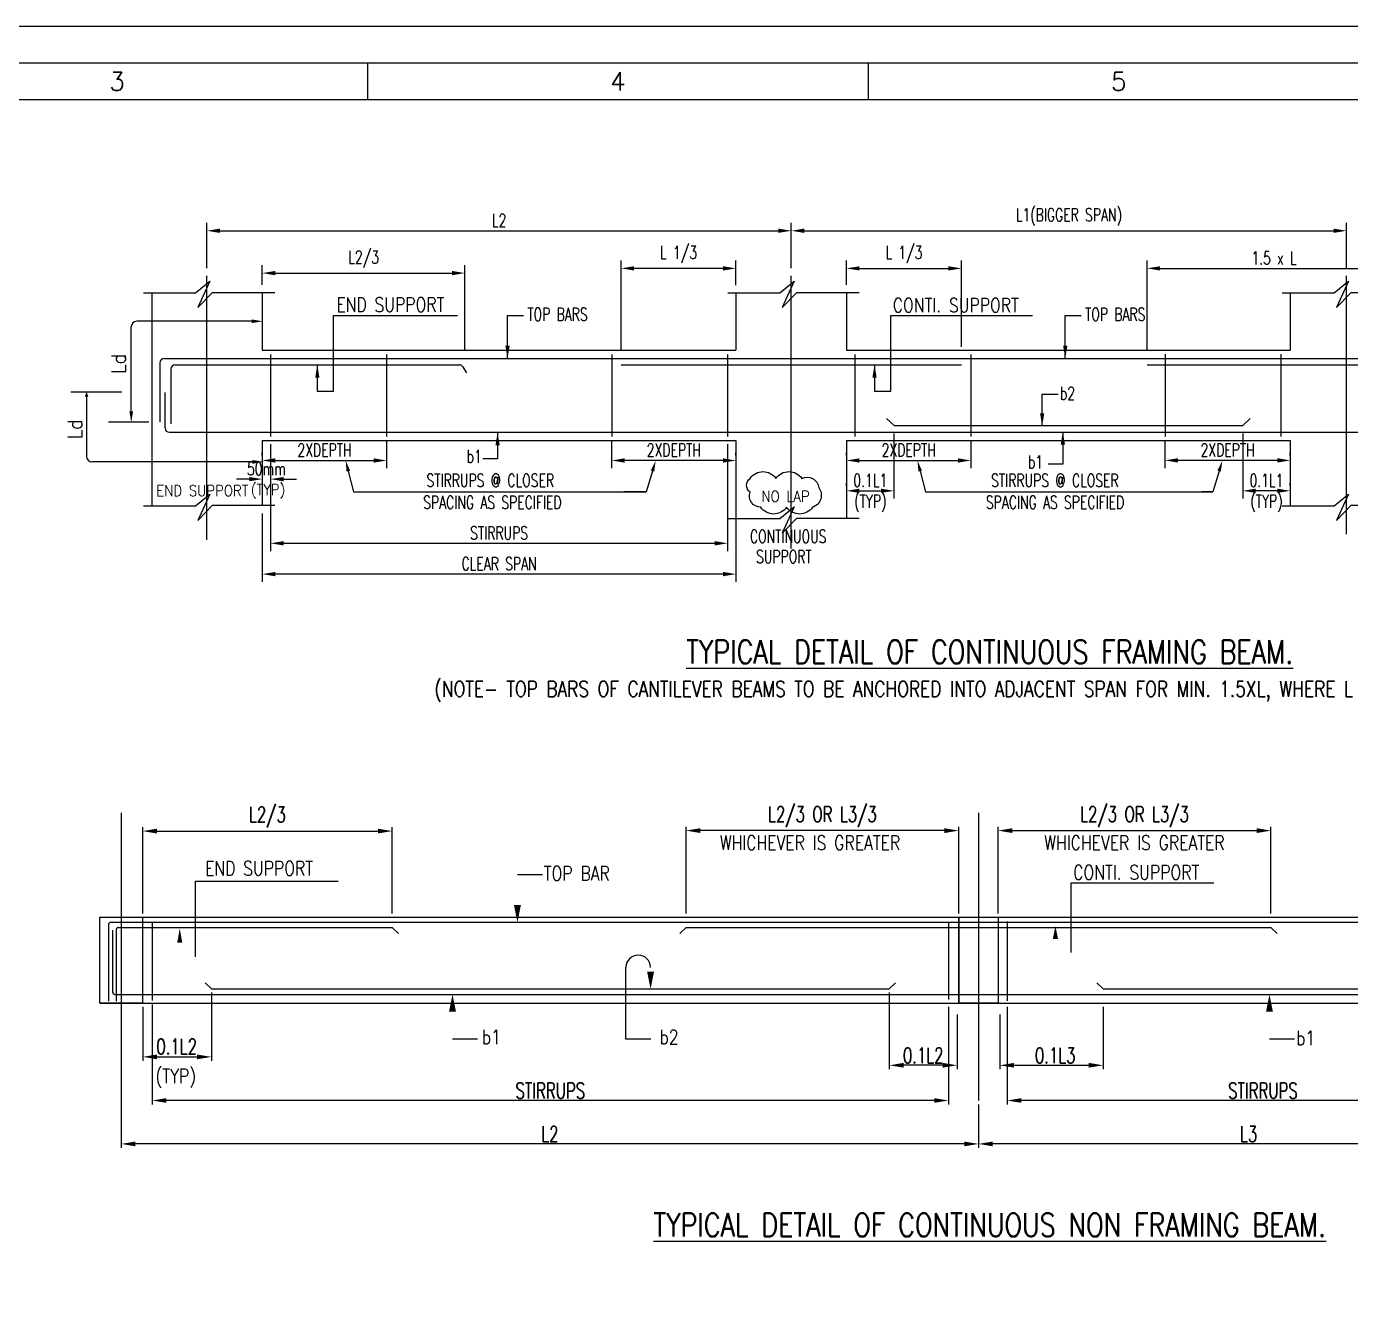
# Model space of a CAD drawing. Extents: x 489124 to 794428, y -356295 to -29813.
# Drawn here: x 535338 to 560881, y -297407 to -272741 of the extents above; entities that cross this region are included whole.
import ezdxf
from ezdxf.enums import TextEntityAlignment as Align
from ezdxf.lldxf.tags import DXFTag

# ---------------------------------------------------------------- set-up
doc = ezdxf.new("R2010")
doc.units = 0
doc.header["$LTSCALE"] = 500
doc.header["$MEASUREMENT"] = 0
doc.layers.get('DEFPOINTS').update_dxf_attribs({"color": 4})
for name, color, linetype in [('08', 4, 'Continuous'), ('CEN', 8, 'CENTER'), ('COL', 1, 'Continuous'), ('DIM', 5, 'Continuous'), ('hat', 8, 'Continuous'), ('LINK', 2, 'Continuous'), ('PNA', 10, 'Continuous'), ('REINFORCEMENT', 6, 'Continuous'), ('S-REINF', 6, 'Continuous'), ('S-SCHEDULE', 2, 'Continuous'), ('ST', 6, 'Continuous'), ('TEXT1', 2, 'Continuous'), ('TXT', 4, 'Continuous')]:
    doc.layers.add(name, color=color, linetype=linetype)
doc.layers.add('HEADING-TXT', color=1, linetype='Continuous', lineweight=25)
doc.styles.add('ROMANS', font='r.shx', dxfattribs={"width": 0.7, "bigfont": 'bigfont.shx'})
doc.styles.add('ROMENT', font='r.shx', dxfattribs={"bigfont": 'bigfont.shx'})
tags = doc.linetypes.add('CENTER', pattern=[2, 1.25, -0.25, 0.25, -0.25]).pattern_tags.tags
tags[10:11] = [DXFTag(74, 4), DXFTag(75, 0), DXFTag(340, '0'), DXFTag(46, 1.0), DXFTag(50, 0.0), DXFTag(44, 0.0), DXFTag(45, 0.0)]
tags[8:9] = [DXFTag(74, 4), DXFTag(75, 0), DXFTag(340, '0'), DXFTag(46, 1.0), DXFTag(50, 0.0), DXFTag(44, 0.0), DXFTag(45, 0.0)]
tags[6:7] = [DXFTag(74, 4), DXFTag(75, 0), DXFTag(340, '0'), DXFTag(46, 1.0), DXFTag(50, 0.0), DXFTag(44, 0.0), DXFTag(45, 0.0)]
tags[4:5] = [DXFTag(74, 4), DXFTag(75, 0), DXFTag(340, '0'), DXFTag(46, 1.0), DXFTag(50, 0.0), DXFTag(44, 0.0), DXFTag(45, 0.0)]
doc.dimstyles.new('Copy of INT2TIMES', dxfattribs={"dimtxt": 300, "dimasz": 275, "dimexe": 75, "dimexo": 75, "dimgap": 40, "dimtad": 1, "dimdec": 0, "dimlfac": 0.5, "dimrnd": 5, "dimzin": 0, "dimdsep": 46, "dimtxsty": 'ROMANS', "dimcen": -1, "dimclrd": 5, "dimclre": 5, "dimclrt": 4, "dimadec": 0, "dimazin": 0, "dimtfac": 1, "dimtdec": 0, "dimtix": 1, "dimtofl": 0, "dimtmove": 2, "dimatfit": 3, "dimfxl": 0, "dimtolj": 1, "dimtzin": 0, "dimarcsym": 0})
doc.dimstyles.new('INT1', dxfattribs={"dimtxt": 250, "dimasz": 250, "dimexe": 150, "dimexo": 60, "dimgap": 75, "dimtad": 1, "dimdec": 0, "dimzin": 0, "dimdsep": 46, "dimtxsty": 'ROMANS', "dimcen": -250, "dimclrd": 5, "dimclre": 5, "dimclrt": 4, "dimadec": 0, "dimazin": 0, "dimtfac": 1, "dimtdec": 0, "dimtix": 1, "dimtofl": 0, "dimtmove": 2, "dimatfit": 3, "dimfxl": 0, "dimtolj": 1, "dimtzin": 0, "dimarcsym": 0})

# ---------------------------------------------------------------- blocks, each defined once
blk = doc.blocks.new('A1')
at = {"flags": 128}
blk.add_lwpolyline([(0, 0), (82779, 0), (82779, 58231), (0, 58231)], close=True, dxfattribs=at)
at = {"layer": 'PNA'}
for p, q in [((21187, 57739), (21187, 57247)), ((27921, 57739), (27921, 57247))]:
    blk.add_line(p, q, dxfattribs=at)
at = {"layer": 'PNA', "color": 1}
for points in [[(984, 492), (82287, 492), (82287, 57739), (984, 57739)], [(1969, 984), (81794, 984), (81794, 57247), (1969, 57247)]]:
    blk.add_lwpolyline(points, close=True, dxfattribs=at)
at = {"layer": 'PNA', "style": 'ROMANS'}
for s, p in [('3', (17821, 57493)), ('4', (24555, 57493)), ('5', (31289, 57493))]:
    blk.add_text(s, height=246, dxfattribs=at).set_placement(p, align=Align.MIDDLE)
blk = doc.blocks.new('*D947')
at = {"layer": 'DEFPOINTS', "color": 0, "ltscale": 2}
for p in [(537166, -292942), (553704, -293454), (537166, -294291)]:
    blk.add_point(p, dxfattribs=at)
at = {"layer": 'DIM', "color": 5, "lineweight": -2, "ltscale": 2}
for p, q in [((537166, -293017), (537166, -294366)), ((553704, -293529), (553704, -294366)), ((553429, -294291), (537441, -294291))]:
    blk.add_line(p, q, dxfattribs=at)
at = {"layer": 'DIM', "color": 5, "ltscale": 2}
for points in [[(537441, -294245), (537441, -294337), (537166, -294291)], [(553429, -294245), (553429, -294337), (553704, -294291)]]:
    blk.add_solid(points, dxfattribs=at)
at = {"layer": 'DIM', "color": 4, "ltscale": 2, "insert": (545435, -294101), "char_height": 300, "attachment_point": 5, "style": 'ROMANS'}
blk.add_mtext('\\A1;L2', dxfattribs=at)
blk = doc.blocks.new('*D948')
at = {"layer": 'DEFPOINTS', "color": 0, "ltscale": 2}
for p in [(537764, -291526), (553125, -291575), (537764, -293454)]:
    blk.add_point(p, dxfattribs=at)
at = {"layer": 'DIM', "color": 5, "lineweight": -2, "ltscale": 2}
for p, q in [((537764, -291601), (537764, -293529)), ((553125, -291650), (553125, -293529)), ((552850, -293454), (538039, -293454))]:
    blk.add_line(p, q, dxfattribs=at)
at = {"layer": 'DIM', "color": 5, "ltscale": 2}
for points in [[(538039, -293408), (538039, -293499), (537764, -293454)], [(552850, -293408), (552850, -293499), (553125, -293454)]]:
    blk.add_solid(points, dxfattribs=at)
at = {"layer": 'DIM', "color": 4, "ltscale": 2, "insert": (545444, -293264), "char_height": 300, "attachment_point": 5, "style": 'ROMANS'}
blk.add_mtext('\\A1;STIRRUPS', dxfattribs=at)
blk = doc.blocks.new('*D949')
at = {"layer": 'DEFPOINTS', "color": 0, "ltscale": 2}
for p in [(556107, -291575), (554117, -291718), (556107, -292775)]:
    blk.add_point(p, dxfattribs=at)
at = {"layer": 'DIM', "color": 5, "lineweight": -2, "ltscale": 2}
for p, q in [((556107, -291650), (556107, -292850)), ((554117, -291793), (554117, -292850)), ((554392, -292775), (555832, -292775))]:
    blk.add_line(p, q, dxfattribs=at)
at = {"layer": 'DIM', "color": 5, "ltscale": 2}
for points in [[(554392, -292729), (554392, -292820), (554117, -292775)], [(555832, -292729), (555832, -292820), (556107, -292775)]]:
    blk.add_solid(points, dxfattribs=at)
at = {"layer": 'DIM', "color": 4, "ltscale": 2, "insert": (555112, -292585), "char_height": 300, "attachment_point": 5, "style": 'ROMANS'}
blk.add_mtext('\\A1;{\\A1; 0.1L3}', dxfattribs=at)
blk = doc.blocks.new('*D950')
at = {"layer": 'DEFPOINTS', "color": 0, "ltscale": 2}
for p in [(551984, -291299), (553290, -291718), (551984, -292775)]:
    blk.add_point(p, dxfattribs=at)
at = {"layer": 'DIM', "color": 5, "lineweight": -2, "ltscale": 2}
for p, q in [((551984, -291374), (551984, -292850)), ((553290, -291793), (553290, -292850)), ((553015, -292775), (552259, -292775))]:
    blk.add_line(p, q, dxfattribs=at)
at = {"layer": 'DIM', "color": 5, "ltscale": 2}
for points in [[(552259, -292729), (552259, -292820), (551984, -292775)], [(553015, -292729), (553015, -292820), (553290, -292775)]]:
    blk.add_solid(points, dxfattribs=at)
at = {"layer": 'DIM', "color": 4, "ltscale": 2, "insert": (552637, -292585), "char_height": 300, "attachment_point": 5, "style": 'ROMANS'}
blk.add_mtext('\\A1;{\\A1;0.1L2}', dxfattribs=at)
blk = doc.blocks.new('*D951')
at = {"layer": 'DEFPOINTS', "color": 0, "ltscale": 2}
for p in [(554257, -291575), (564127, -291757), (554257, -293454)]:
    blk.add_point(p, dxfattribs=at)
at = {"layer": 'DIM', "color": 5, "lineweight": -2, "ltscale": 2}
for p, q in [((554257, -291650), (554257, -293529)), ((564127, -291832), (564127, -293529)), ((563852, -293454), (554532, -293454))]:
    blk.add_line(p, q, dxfattribs=at)
at = {"layer": 'DIM', "color": 5, "ltscale": 2}
for points in [[(554532, -293408), (554532, -293499), (554257, -293454)], [(563852, -293408), (563852, -293499), (564127, -293454)]]:
    blk.add_solid(points, dxfattribs=at)
at = {"layer": 'DIM', "color": 4, "ltscale": 2, "insert": (559192, -293264), "char_height": 300, "attachment_point": 5, "style": 'ROMANS'}
blk.add_mtext('\\A1;STIRRUPS', dxfattribs=at)
blk = doc.blocks.new('*D952')
at = {"layer": 'DEFPOINTS', "color": 0, "ltscale": 2}
for p in [(564127, -291757), (553704, -293454), (553704, -294291)]:
    blk.add_point(p, dxfattribs=at)
at = {"layer": 'DIM', "color": 5, "lineweight": -2, "ltscale": 2}
for p, q in [((564127, -291832), (564127, -294366)), ((553704, -293529), (553704, -294366)), ((563852, -294291), (553979, -294291))]:
    blk.add_line(p, q, dxfattribs=at)
at = {"layer": 'DIM', "color": 5, "ltscale": 2}
for points in [[(553979, -294245), (553979, -294337), (553704, -294291)], [(563852, -294245), (563852, -294337), (564127, -294291)]]:
    blk.add_solid(points, dxfattribs=at)
at = {"layer": 'DIM', "color": 4, "ltscale": 2, "insert": (558916, -294101), "char_height": 300, "attachment_point": 5, "style": 'ROMANS'}
blk.add_mtext('\\A1;L3', dxfattribs=at)
blk = doc.blocks.new('*D959')
at = {"layer": 'DEFPOINTS', "color": 0, "ltscale": 2}
for p in [(542393, -288258), (537580, -289921), (542393, -289921)]:
    blk.add_point(p, dxfattribs=at)
at = {"layer": 'DIM', "color": 5, "lineweight": -2, "ltscale": 2}
for p, q in [((537580, -289846), (537580, -288183)), ((537855, -288258), (542118, -288258)), ((542393, -289846), (542393, -288183))]:
    blk.add_line(p, q, dxfattribs=at)
at = {"layer": 'DIM', "color": 5, "ltscale": 2}
for points in [[(537855, -288212), (537855, -288304), (537580, -288258)], [(542118, -288212), (542118, -288304), (542393, -288258)]]:
    blk.add_solid(points, dxfattribs=at)
at = {"layer": 'DIM', "color": 4, "ltscale": 2, "insert": (539986, -287989), "char_height": 300, "attachment_point": 5, "style": 'ROMANS'}
blk.add_mtext('\\A1;L2/3', dxfattribs=at)
blk = doc.blocks.new('*D960')
at = {"layer": 'DEFPOINTS', "color": 0}
for p in [(548063, -288249), (548063, -289921), (553323, -289921)]:
    blk.add_point(p, dxfattribs=at)
at = {"layer": 'TXT', "color": 5, "lineweight": -2}
for p, q in [((548063, -289846), (548063, -288174)), ((553048, -288249), (548338, -288249)), ((553323, -289846), (553323, -288174))]:
    blk.add_line(p, q, dxfattribs=at)
at = {"layer": 'TXT', "color": 5}
for points in [[(548338, -288203), (548338, -288295), (548063, -288249)], [(553048, -288203), (553048, -288295), (553323, -288249)]]:
    blk.add_solid(points, dxfattribs=at)
at = {"layer": 'TXT', "color": 4, "insert": (550693, -287981), "char_height": 300, "attachment_point": 5, "style": 'ROMANS'}
blk.add_mtext('\\A1;L2/3 OR L3/3', dxfattribs=at)
blk = doc.blocks.new('*D961')
at = {"layer": 'DEFPOINTS', "color": 0, "ltscale": 2}
for p in [(559344, -288249), (554084, -289921), (559344, -289921)]:
    blk.add_point(p, dxfattribs=at)
at = {"layer": 'DIM', "color": 5, "lineweight": -2, "ltscale": 2}
for p, q in [((554084, -289846), (554084, -288174)), ((554359, -288249), (559069, -288249)), ((559344, -289846), (559344, -288174))]:
    blk.add_line(p, q, dxfattribs=at)
at = {"layer": 'DIM', "color": 5, "ltscale": 2}
for points in [[(554359, -288203), (554359, -288295), (554084, -288249)], [(559069, -288203), (559069, -288295), (559344, -288249)]]:
    blk.add_solid(points, dxfattribs=at)
at = {"layer": 'DIM', "color": 4, "ltscale": 2, "insert": (556714, -287981), "char_height": 300, "attachment_point": 5, "style": 'ROMANS'}
blk.add_mtext('\\A1;L2/3 OR L3/3', dxfattribs=at)
blk = doc.blocks.new('*D971')
at = {"layer": 'DEFPOINTS', "color": 0, "ltscale": 2}
for p in [(538905, -291299), (537580, -291575), (538905, -292612)]:
    blk.add_point(p, dxfattribs=at)
at = {"layer": 'DIM', "color": 5, "lineweight": -2, "ltscale": 2}
for p, q in [((538905, -291374), (538905, -292687)), ((537580, -291650), (537580, -292687)), ((537855, -292612), (538630, -292612))]:
    blk.add_line(p, q, dxfattribs=at)
at = {"layer": 'DIM', "color": 5, "ltscale": 2}
for points in [[(537855, -292567), (537855, -292658), (537580, -292612)], [(538630, -292567), (538630, -292658), (538905, -292612)]]:
    blk.add_solid(points, dxfattribs=at)
at = {"layer": 'DIM', "color": 4, "ltscale": 2, "insert": (538237, -292412), "char_height": 300, "attachment_point": 5, "style": 'ROMANS'}
blk.add_mtext('\\A1;0.1L2', dxfattribs=at)
blk = doc.blocks.new('*D996')
at = {"layer": 'DEFPOINTS', "color": 0}
for p in [(560804, -276681), (550092, -277550), (560804, -277550)]:
    blk.add_point(p, dxfattribs=at)
at = {"layer": 'DIM', "color": 5, "lineweight": -2}
for p, q in [((550092, -277400), (550092, -276531)), ((560804, -277400), (560804, -276531)), ((550342, -276681), (560554, -276681))]:
    blk.add_line(p, q, dxfattribs=at)
at = {"layer": 'DIM', "color": 5}
for points in [[(550342, -276639), (550342, -276722), (550092, -276681)], [(560554, -276639), (560554, -276722), (560804, -276681)]]:
    blk.add_solid(points, dxfattribs=at)
at = {"layer": 'DIM', "color": 4, "insert": (555448, -276415), "char_height": 250, "attachment_point": 5, "style": 'ROMANS'}
blk.add_mtext('\\A1;L1(BIGGER SPAN)', dxfattribs=at)
blk = doc.blocks.new('*D997')
at = {"layer": 'DEFPOINTS', "color": 0}
for p in [(553374, -277406), (551158, -277872), (553374, -279066)]:
    blk.add_point(p, dxfattribs=at)
at = {"layer": 'DIM', "color": 5, "lineweight": -2}
for p, q in [((551158, -277722), (551158, -277256)), ((553374, -278916), (553374, -277256)), ((551408, -277406), (553124, -277406))]:
    blk.add_line(p, q, dxfattribs=at)
at = {"layer": 'DIM', "color": 5}
for points in [[(551408, -277365), (551408, -277448), (551158, -277406)], [(553124, -277365), (553124, -277448), (553374, -277406)]]:
    blk.add_solid(points, dxfattribs=at)
at = {"layer": 'DIM', "color": 4, "insert": (552266, -277141), "char_height": 250, "attachment_point": 5, "style": 'ROMANS'}
blk.add_mtext('\\A1;L 1/3', dxfattribs=at)
blk = doc.blocks.new('*D998')
at = {"layer": 'DEFPOINTS', "color": 0}
for p in [(543796, -277497), (539887, -277872), (543796, -279137)]:
    blk.add_point(p, dxfattribs=at)
at = {"layer": 'DIM', "color": 5, "lineweight": -2}
for p, q in [((539887, -277722), (539887, -277347)), ((543796, -278987), (543796, -277347)), ((540137, -277497), (543546, -277497))]:
    blk.add_line(p, q, dxfattribs=at)
at = {"layer": 'DIM', "color": 5}
for points in [[(540137, -277456), (540137, -277539), (539887, -277497)], [(543546, -277456), (543546, -277539), (543796, -277497)]]:
    blk.add_solid(points, dxfattribs=at)
at = {"layer": 'DIM', "color": 4, "insert": (541842, -277232), "char_height": 250, "attachment_point": 5, "style": 'ROMANS'}
blk.add_mtext('\\A1;L2/3', dxfattribs=at)
blk = doc.blocks.new('*D999')
at = {"layer": 'DEFPOINTS', "color": 0}
for p in [(546810, -277406), (549025, -277879), (546810, -279146)]:
    blk.add_point(p, dxfattribs=at)
at = {"layer": 'DIM', "color": 5, "lineweight": -2}
for p, q in [((546810, -278996), (546810, -277256)), ((549025, -277729), (549025, -277256)), ((548775, -277406), (547060, -277406))]:
    blk.add_line(p, q, dxfattribs=at)
at = {"layer": 'DIM', "color": 5}
for points in [[(547060, -277365), (547060, -277448), (546810, -277406)], [(548775, -277365), (548775, -277448), (549025, -277406)]]:
    blk.add_solid(points, dxfattribs=at)
at = {"layer": 'DIM', "color": 4, "insert": (547918, -277141), "char_height": 250, "attachment_point": 5, "style": 'ROMANS'}
blk.add_mtext('\\A1;L 1/3', dxfattribs=at)
blk = doc.blocks.new('*D1000')
at = {"layer": 'DEFPOINTS', "color": 0}
for p in [(539887, -281983), (549025, -281983), (539887, -283302)]:
    blk.add_point(p, dxfattribs=at)
at = {"layer": 'DIM', "color": 5, "lineweight": -2}
for p, q in [((539887, -282133), (539887, -283452)), ((549025, -282133), (549025, -283452)), ((548775, -283302), (540137, -283302))]:
    blk.add_line(p, q, dxfattribs=at)
at = {"layer": 'DIM', "color": 5}
for points in [[(540137, -283261), (540137, -283344), (539887, -283302)], [(548775, -283261), (548775, -283344), (549025, -283302)]]:
    blk.add_solid(points, dxfattribs=at)
at = {"layer": 'DIM', "color": 4, "insert": (544456, -283102), "char_height": 250, "attachment_point": 5, "style": 'ROMANS'}
blk.add_mtext('\\A1;CLEAR SPAN', dxfattribs=at)
blk = doc.blocks.new('*D1001')
at = {"layer": 'DEFPOINTS', "color": 0}
for p in [(540047, -280648), (548865, -280648), (548865, -282708)]:
    blk.add_point(p, dxfattribs=at)
at = {"layer": 'DIM', "color": 5, "lineweight": -2}
for p, q in [((540047, -280798), (540047, -282858)), ((548865, -280798), (548865, -282858)), ((540297, -282708), (548615, -282708))]:
    blk.add_line(p, q, dxfattribs=at)
at = {"layer": 'DIM', "color": 5}
for points in [[(540297, -282666), (540297, -282750), (540047, -282708)], [(548615, -282666), (548615, -282750), (548865, -282708)]]:
    blk.add_solid(points, dxfattribs=at)
at = {"layer": 'DIM', "color": 4, "insert": (544456, -282508), "char_height": 250, "attachment_point": 5, "style": 'ROMANS'}
blk.add_mtext('\\A1;STIRRUPS', dxfattribs=at)
blk = doc.blocks.new('*D1003')
at = {"layer": 'DEFPOINTS', "color": 0}
for p in [(542285, -280577), (539887, -281165), (542285, -281111)]:
    blk.add_point(p, dxfattribs=at)
at = {"layer": 'DIM', "color": 5, "lineweight": -2}
for p, q in [((539887, -281015), (539887, -280961)), ((542285, -280727), (542285, -281261)), ((540137, -281111), (542035, -281111))]:
    blk.add_line(p, q, dxfattribs=at)
at = {"layer": 'DIM', "color": 5}
for points in [[(540137, -281069), (540137, -281153), (539887, -281111)], [(542035, -281069), (542035, -281153), (542285, -281111)]]:
    blk.add_solid(points, dxfattribs=at)
at = {"layer": 'DIM', "color": 4, "insert": (541086, -280911), "char_height": 250, "attachment_point": 5, "style": 'ROMANS'}
blk.add_mtext('\\A1;2XDEPTH', dxfattribs=at)
blk = doc.blocks.new('*D1004')
at = {"layer": 'DEFPOINTS', "color": 0}
for p in [(539887, -281429), (539887, -281471), (540047, -281349)]:
    blk.add_point(p, dxfattribs=at)
at = {"layer": 'DIM', "color": 5, "lineweight": -2}
for p, q in [((539637, -281471), (539387, -281471)), ((540297, -281471), (540547, -281471)), ((539887, -281579), (539887, -281621)), ((540047, -281499), (540047, -281621))]:
    blk.add_line(p, q, dxfattribs=at)
at = {"layer": 'DIM', "color": 5}
for points in [[(539637, -281429), (539637, -281512), (539887, -281471)], [(540297, -281429), (540297, -281512), (540047, -281471)]]:
    blk.add_solid(points, dxfattribs=at)
at = {"layer": 'DIM', "color": 4, "insert": (539967, -281271), "char_height": 250, "attachment_point": 5, "style": 'ROMANS'}
blk.add_mtext('\\A1;50mm', dxfattribs=at)
blk = doc.blocks.new('*D1005')
at = {"layer": 'DEFPOINTS', "color": 0}
for p in [(546627, -280577), (546627, -281111), (549025, -281165)]:
    blk.add_point(p, dxfattribs=at)
at = {"layer": 'DIM', "color": 5, "lineweight": -2}
for p, q in [((546627, -280727), (546627, -281261)), ((549025, -281015), (549025, -280961)), ((548775, -281111), (546877, -281111))]:
    blk.add_line(p, q, dxfattribs=at)
at = {"layer": 'DIM', "color": 5}
for points in [[(546877, -281069), (546877, -281153), (546627, -281111)], [(548775, -281069), (548775, -281153), (549025, -281111)]]:
    blk.add_solid(points, dxfattribs=at)
at = {"layer": 'DIM', "color": 4, "insert": (547826, -280911), "char_height": 250, "attachment_point": 5, "style": 'ROMANS'}
blk.add_mtext('\\A1;2XDEPTH', dxfattribs=at)
blk = doc.blocks.new('*D1006')
at = {"layer": 'DEFPOINTS', "color": 0}
for p in [(550092, -276681), (538820, -277550), (550092, -277550)]:
    blk.add_point(p, dxfattribs=at)
at = {"layer": 'DIM', "color": 5, "lineweight": -2}
for p, q in [((538820, -277400), (538820, -276531)), ((550092, -277400), (550092, -276531)), ((539070, -276681), (549842, -276681))]:
    blk.add_line(p, q, dxfattribs=at)
at = {"layer": 'DIM', "color": 5}
for points in [[(539070, -276639), (539070, -276722), (538820, -276681)], [(549842, -276639), (549842, -276722), (550092, -276681)]]:
    blk.add_solid(points, dxfattribs=at)
at = {"layer": 'DIM', "color": 4, "insert": (544456, -276481), "char_height": 250, "attachment_point": 5, "style": 'ROMANS'}
blk.add_mtext('\\A1;L2', dxfattribs=at)
blk = doc.blocks.new('*D1009')
at = {"layer": 'DEFPOINTS', "color": 0}
for p in [(561851, -277406), (561851, -277872), (556958, -279144)]:
    blk.add_point(p, dxfattribs=at)
at = {"layer": 'DIM', "color": 5, "lineweight": -2}
for p, q in [((556958, -278994), (556958, -277256)), ((561851, -277722), (561851, -277256)), ((557208, -277406), (561601, -277406))]:
    blk.add_line(p, q, dxfattribs=at)
at = {"layer": 'DIM', "color": 5}
for points in [[(557208, -277365), (557208, -277448), (556958, -277406)], [(561601, -277365), (561601, -277448), (561851, -277406)]]:
    blk.add_solid(points, dxfattribs=at)
at = {"layer": 'DIM', "color": 4, "insert": (559404, -277206), "char_height": 250, "attachment_point": 5, "style": 'ROMANS'}
blk.add_mtext('\\A1;1.5 x L', dxfattribs=at)
blk = doc.blocks.new('*D1010')
at = {"layer": 'DEFPOINTS', "color": 0}
for p in [(557302, -280575), (557302, -281109), (559717, -281167)]:
    blk.add_point(p, dxfattribs=at)
at = {"layer": 'DIM', "color": 5, "lineweight": -2}
for p, q in [((557302, -280725), (557302, -281259)), ((559717, -281017), (559717, -280959)), ((559467, -281109), (557552, -281109))]:
    blk.add_line(p, q, dxfattribs=at)
at = {"layer": 'DIM', "color": 5}
for points in [[(557552, -281067), (557552, -281151), (557302, -281109)], [(559467, -281067), (559467, -281151), (559717, -281109)]]:
    blk.add_solid(points, dxfattribs=at)
at = {"layer": 'DIM', "color": 4, "insert": (558510, -280909), "char_height": 250, "attachment_point": 5, "style": 'ROMANS'}
blk.add_mtext('\\A1;2XDEPTH', dxfattribs=at)
blk = doc.blocks.new('*D1011')
at = {"layer": 'DEFPOINTS', "color": 0}
for p in [(553556, -280577), (551158, -281165), (553556, -281111)]:
    blk.add_point(p, dxfattribs=at)
at = {"layer": 'DIM', "color": 5, "lineweight": -2}
for p, q in [((551158, -281015), (551158, -280961)), ((553556, -280727), (553556, -281261)), ((551408, -281111), (553306, -281111))]:
    blk.add_line(p, q, dxfattribs=at)
at = {"layer": 'DIM', "color": 5}
for points in [[(551408, -281069), (551408, -281153), (551158, -281111)], [(553306, -281069), (553306, -281153), (553556, -281111)]]:
    blk.add_solid(points, dxfattribs=at)
at = {"layer": 'DIM', "color": 4, "insert": (552357, -280911), "char_height": 250, "attachment_point": 5, "style": 'ROMANS'}
blk.add_mtext('\\A1;2XDEPTH', dxfattribs=at)
blk = doc.blocks.new('*D1017')
at = {"layer": 'DEFPOINTS', "color": 0}
for p in [(552074, -280438), (552074, -281696), (551158, -281749)]:
    blk.add_point(p, dxfattribs=at)
at = {"layer": 'DIM', "color": 5, "lineweight": -2}
for p, q in [((552074, -280588), (552074, -281846)), ((551158, -281599), (551158, -281546)), ((551408, -281696), (551824, -281696))]:
    blk.add_line(p, q, dxfattribs=at)
at = {"layer": 'DIM', "color": 5}
for points in [[(551408, -281654), (551408, -281737), (551158, -281696)], [(551824, -281654), (551824, -281737), (552074, -281696)]]:
    blk.add_solid(points, dxfattribs=at)
at = {"layer": 'DIM', "color": 4, "char_height": 250, "style": 'ROMANS'}
for s, insert, attachment_point in [('\\A1;0.1L1', (551616, -281621), 8), ('\\A1;(TYP)', (551616, -281771), 2)]:
    blk.add_mtext(s, dxfattribs=dict(at, insert=insert, attachment_point=attachment_point))
blk = doc.blocks.new('*D1018')
at = {"layer": 'DEFPOINTS', "color": 0}
for p in [(558801, -280438), (558801, -281696), (559717, -281749)]:
    blk.add_point(p, dxfattribs=at)
at = {"layer": 'DIM', "color": 5, "lineweight": -2}
for p, q in [((558801, -280588), (558801, -281846)), ((559467, -281696), (559051, -281696)), ((559717, -281599), (559717, -281546))]:
    blk.add_line(p, q, dxfattribs=at)
at = {"layer": 'DIM', "color": 5}
for points in [[(559051, -281654), (559051, -281737), (558801, -281696)], [(559467, -281654), (559467, -281737), (559717, -281696)]]:
    blk.add_solid(points, dxfattribs=at)
at = {"layer": 'DIM', "color": 4, "char_height": 250, "style": 'ROMANS'}
for s, insert, attachment_point in [('\\A1;0.1L1', (559259, -281621), 8), ('\\A1;(TYP)', (559259, -281771), 2)]:
    blk.add_mtext(s, dxfattribs=dict(at, insert=insert, attachment_point=attachment_point))

msp = doc.modelspace()

# ---------------------------------------------------------------- linework, layer by layer
at = {"color": 1}
msp.add_lwpolyline([(549296.855, -281456.318, -0.52056705), (549796.855, -281456.318, -0.52056705), (550296.855, -281456.318, -0.52056705), (550621.657, -281631.516, -0.52056705), (550503.007, -282012.866, -0.52056705), (550003.007, -282012.866, -0.52056705), (549503.007, -282012.866, -0.52056705), (549296.855, -281719.017, -0.52056705)], format="xyb", close=True, dxfattribs=at)
at = {"layer": '08'}
for p, q in [((539887.101, -278984.496), (549025.096, -278984.496)), ((551158.428, -278984.496), (559717.298, -278984.496)), ((539887.101, -280727.777), (549025.096, -280727.777)), ((551158.428, -280727.777), (559717.298, -280727.777)), ((536752.734, -289920.768), (564127.441, -289920.768)), ((537579.609, -289920.768), (537579.609, -291574.518)), ((553323.309, -289920.768), (553323.309, -291574.518)), ((554084.034, -289920.768), (554084.034, -291574.518)), ((536752.734, -291574.518), (537579.609, -291574.518)), ((537579.609, -291574.518), (553323.309, -291574.518)), ((553323.309, -291574.518), (554084.034, -291574.518)), ((554084.034, -291574.518), (564127.441, -291574.518))]:
    msp.add_line(p, q, dxfattribs=at)
at = {"layer": '08', "elevation": 0}
for points in [[(536752.734, -289920.768), (537579.609, -289920.768), (537579.609, -291574.518), (536752.734, -291574.518)], [(553323.309, -289920.768), (554084.034, -289920.768), (554084.034, -291574.518), (553323.309, -291574.518)]]:
    msp.add_lwpolyline(points, close=True, dxfattribs=at)
at = {"layer": 'CEN'}
for p, q in [((538820.435, -282642.232), (538820.435, -277549.714)), ((550091.762, -282805.44), (550091.762, -277549.714)), ((560803.984, -282533.073), (560803.984, -277549.714)), ((537166.172, -287908.771), (537166.172, -293453.641)), ((553703.672, -287908.771), (553703.672, -293453.641))]:
    msp.add_line(p, q, dxfattribs=at)
at = {"layer": 'COL', "ltscale": 2}
for p, q in [((537753.766, -277879.081), (537753.766, -281982.982)), ((539887.101, -277871.618), (539887.101, -278984.496)), ((549025.096, -277879.081), (549025.096, -278984.496)), ((551158.428, -277871.618), (551158.428, -278984.496)), ((559717.298, -277879.081), (559717.298, -278984.496)), ((539887.101, -280727.777), (539887.101, -281975.519)), ((549025.096, -280727.777), (549025.096, -282229.623)), ((551158.428, -280727.777), (551158.428, -282222.16)), ((559717.298, -280727.777), (559717.298, -281982.982))]:
    msp.add_line(p, q, dxfattribs=at)
at = {"layer": 'DIM', "ltscale": 2}
for p, q in [((537359.795, -280163.421), (537359.795, -278532.114)), ((537176.949, -279794.504), (536194.824, -279794.504)), ((536496.261, -279878.202), (536496.261, -281031.926)), ((537699.945, -280370.5), (536918.282, -280370.5)), ((539696.973, -281137.338), (536601.673, -281137.338)), ((545291.24, -289103.53), (544809.854, -289103.53)), ((538598.91, -290680.533), (538598.91, -289222.479)), ((538598.91, -289222.479), (541354.101, -289222.479)), ((555491.415, -289257.461), (558246.606, -289257.461)), ((555491.415, -290600.533), (555491.415, -289257.461)), ((546902.3, -292270.072), (546902.3, -290887.528)), ((544038.299, -292270.072), (543556.913, -292270.072)), ((547383.686, -292270.072), (546902.3, -292270.072)), ((559798.735, -292270.072), (559317.349, -292270.072))]:
    msp.add_line(p, q, dxfattribs=at)
at = {"layer": 'DIM'}
for p, q in [((539681.552, -278426.702), (537465.207, -278426.702)), ((541547.219, -281316.553), (541648.728, -281715.485)), ((547414.79, -281313.857), (547292.15, -281715.485)), ((552579.066, -281316.553), (552680.575, -281715.485)), ((558346.471, -281313.857), (558223.832, -281715.485)), ((541648.728, -281715.485), (547061.196, -281715.485)), ((547080.051, -281715.485), (546860.543, -281715.485)), ((547061.196, -281715.485), (547292.15, -281715.485)), ((547292.15, -281715.485), (547080.051, -281715.485)), ((552680.575, -281715.485), (557992.877, -281715.485)), ((557992.877, -281715.485), (558223.832, -281715.485)), ((558223.832, -281715.485), (558011.732, -281715.485))]:
    msp.add_line(p, q, dxfattribs=at)
at = {"layer": 'DIM', "ltscale": 2, "elevation": 0, "flags": 128}
for points in [[(544809.854, -289103.53, 0, 0, 0), (544809.854, -290016.143, 0, 132.3, 0), (544809.854, -289685.612, 132.3, 132.3, 0)], [(538598.91, -290680.533, 0, 0, 0), (538295.2, -290680.533, 0, 0, 0), (538295.2, -290136.945, 0, 99.225, 0), (538295.2, -290412.405, 99.225, 99.225, 0)], [(555491.415, -290600.533, 0, 0, 0), (555187.705, -290600.533, 0, 0, 0), (555187.705, -290088.366, 0, 99.225, 0), (555187.705, -290336.264, 99.225, 99.225, 0)], [(547377.776, -290887.528, 0, 0, 0), (547377.776, -291301.388, 0, 132.3, 0), (547377.776, -290970.858, 132.3, 132.3, 0)], [(543556.913, -292270.072, 0, 0, 0), (543556.913, -291409.143, 0, 132.3, 0), (543556.913, -291739.673, 132.3, 132.3, 0)], [(559317.349, -292270.072, 0, 0, 0), (559317.349, -291409.143, 0, 132.3, 0), (559317.349, -291739.673, 132.3, 132.3, 0)]]:
    msp.add_lwpolyline(points, format="xyseb", dxfattribs=at)
at = {"layer": 'DIM', "color": 5}
msp.add_arc((537465.207, -278532.114), 105.413, 90, 180, dxfattribs=at)
at = {"layer": 'DIM', "ltscale": 2}
for centre, radius, start, end in [((536601.673, -281031.926), 105.413, 180, 270), ((547140.038, -290887.528), 237.738, 0, 180)]:
    msp.add_arc(centre, radius, start, end, dxfattribs=at)
at = {"layer": 'DIM', "color": 5}
for points in [[(539681.552, -278391.089), (539681.552, -278462.312), (539895.228, -278426.702)], [(539696.973, -281172.951), (539696.973, -281101.725), (539910.646, -281137.338)]]:
    msp.add_solid(points, dxfattribs=at)
at = {"layer": 'DIM', "ltscale": 2}
for points in [[(536533.165, -279878.202), (536461.939, -279878.202), (536497.552, -279787.908)], [(537395.405, -280163.421), (537324.182, -280163.421), (537359.795, -280377.096)]]:
    msp.add_solid(points, dxfattribs=at)
at = {"layer": 'DIM'}
for points in [[(541512.958, -281325.268), (541581.476, -281307.834), (541494.915, -281111.004)], [(547380.982, -281303.533), (547448.6, -281324.181), (547476.734, -281111.004)], [(552544.806, -281325.268), (552613.323, -281307.834), (552526.763, -281111.004)], [(558312.664, -281303.533), (558380.281, -281324.181), (558408.415, -281111.004)]]:
    msp.add_solid(points, dxfattribs=at)
at = {"layer": 'hat', "elevation": 0}
for points in [[(537598.624, -277879.081), (538598.966, -277879.081), (538875.538, -277655.143), (538643.823, -278162.737), (538927.864, -277871.618), (540131.613, -277871.618)], [(548869.95, -277879.081), (549870.296, -277879.081), (550146.864, -277655.143), (549915.153, -278162.737), (550199.193, -277871.618), (551402.939, -277871.618)], [(559562.153, -277879.081), (560562.495, -277879.081), (560839.067, -277655.143), (560607.351, -278162.737), (560891.392, -277871.618), (562095.142, -277871.618)], [(537598.624, -281982.982), (538598.966, -281982.982), (538875.538, -281759.044), (538643.823, -282266.638), (538927.864, -281975.519), (540131.613, -281975.519)], [(559562.153, -281982.982), (560562.495, -281982.982), (560839.067, -281759.044), (560607.351, -282266.638), (560891.392, -281975.519), (562095.142, -281975.519)], [(548869.95, -282229.623), (549870.296, -282229.623), (550146.864, -282005.685), (549915.153, -282513.282), (550199.193, -282222.16), (551402.939, -282222.16)]]:
    msp.add_lwpolyline(points, dxfattribs=at)
at = {"layer": 'LINK'}
for p, q in [((540047.101, -279064.496), (540047.101, -280647.777)), ((542284.744, -279064.496), (542284.744, -280647.777)), ((546627.453, -279064.496), (546627.453, -280647.777)), ((548865.096, -279064.496), (548865.096, -280647.777)), ((548865.096, -279064.496), (548865.096, -280647.777)), ((551318.428, -279064.496), (551318.428, -280647.777)), ((553556.074, -279064.496), (553556.074, -280647.777)), ((557302.026, -279062.36), (557302.026, -280645.645)), ((559539.673, -279062.36), (559539.673, -280645.645)), ((559539.673, -279062.36), (559539.673, -280645.645)), ((537764.3, -290018.677), (537764.3, -291526.011)), ((553124.591, -290013.39), (553124.591, -291504.39)), ((554257.051, -289999.145), (554257.051, -291532.881))]:
    msp.add_line(p, q, dxfattribs=at)
at = {"layer": 'REINFORCEMENT', "linetype": 'Continuous'}
for p, q in [((537116.034, -290116.393), (542393.047, -290116.393)), ((542512.359, -290233.205), (542393.047, -290116.393)), ((547944.046, -290233.205), (548063.359, -290116.393)), ((548063.359, -290116.393), (559343.984, -290116.393)), ((559463.297, -290233.205), (559343.984, -290116.393)), ((537066.034, -290166.393), (537066.034, -291535.724)), ((538905.233, -291298.893), (538785.92, -291182.08)), ((551983.658, -291298.893), (552102.97, -291182.08)), ((556106.977, -291298.893), (555987.664, -291182.08)), ((538905.233, -291298.893), (551983.658, -291298.893)), ((556106.977, -291298.893), (564127.441, -291298.893))]:
    msp.add_line(p, q, dxfattribs=at)
msp.add_arc((537116.034, -290166.393), 50, 90, 180, dxfattribs=at)
at = {"layer": 'S-REINF'}
for p, q in [((537999.239, -279145.917), (546847.31, -279145.917)), ((546809.962, -279145.917), (553373.565, -279145.917)), ((553373.565, -279145.917), (556988.625, -279145.917)), ((556988.625, -279145.917), (564868.629, -279145.917)), ((537913.766, -279231.386), (537913.766, -280371.824)), ((538122.332, -279350.161), (538122.332, -280402.227)), ((538207.801, -279264.692), (543690.444, -279264.692)), ((543750.265, -279297.713), (543828.773, -279422.352)), ((546809.962, -279264.973), (553373.565, -279264.973)), ((556956.954, -279269.546), (564790.5, -279269.546)), ((538010.861, -280482.308), (538010.861, -279796.856)), ((551929.872, -280304.329), (552074.493, -280437.885)), ((552074.493, -280437.885), (558801.233, -280437.885)), ((558945.854, -280304.329), (558801.233, -280437.885)), ((538096.331, -280567.777), (551006.292, -280567.777)), ((551004.635, -280567.777), (564853.098, -280567.777))]:
    msp.add_line(p, q, dxfattribs=at)
for centre, radius, start, end in [((537999.239, -279231.386), 85.47, 90, 180), ((538207.801, -279350.161), 85.47, 90, 180), ((543690.444, -279335.394), 70.7, 32.2059273, 90), ((538096.331, -280482.308), 85.47, 180, 270)]:
    msp.add_arc(centre, radius, start, end, dxfattribs=at)
at = {"layer": 'ST'}
for p, q in [((536918.109, -290066.143), (536918.109, -291540.014)), ((536968.109, -290016.143), (564127.441, -290016.143)), ((537000.797, -290169.841), (537000.797, -291359.143)), ((537050.797, -291409.143), (539646.797, -291409.143)), ((537579.609, -291409.143), (555946.789, -291409.143)), ((555949.171, -291409.143), (564127.441, -291409.143))]:
    msp.add_line(p, q, dxfattribs=at)
for centre, start, end in [((536968.109, -290066.143), 90, 180), ((537050.797, -291359.143), 180, 270)]:
    msp.add_arc(centre, 50, start, end, dxfattribs=at)

# ---------------------------------------------------------------- block references
at = {"xscale": 1.434849416022188, "yscale": 1.434849416022188, "zscale": 1.434849416022188}
msp.add_blockref('A1', (511515.5, -356294.5), dxfattribs=at)

# ---------------------------------------------------------------- texts
at = {"layer": 'HEADING-TXT', "color": 6, "style": 'ROMANS', "width": 0.8}
for s, p in [('%%UTYPICAL DETAIL OF CONTINUOUS FRAMING BEAM.', (553920.995, -284801.618)), ('%%UTYPICAL DETAIL OF CONTINUOUS NON FRAMING BEAM.', (553920.995, -295854.14))]:
    msp.add_text(s, height=450, dxfattribs=at).set_placement(p, align=Align.MIDDLE_CENTER)
at = {"layer": 'S-SCHEDULE', "color": 4, "style": 'ROMANS', "width": 0.7}
for s, p in [('TOP BARS', (545001.492, -278415.288)), ('TOP BARS', (555760.424, -278415.288)), ('b2', (555273.49, -279941.993)), ('b1', (543829.426, -281156.507)), ('b1', (554657.361, -281263.903)), ('STIRRUPS @ CLOSER', (543055.159, -281620.206)), ('STIRRUPS @ CLOSER', (553946.99, -281620.206)), ('SPACING AS SPECIFIED', (542990.542, -282045.241)), ('SPACING AS SPECIFIED', (553845.824, -282041.369)), ('CONTINUOUS  ', (549294.055, -282700.083)), (' SUPPORT', (549294.055, -283089.219))]:
    msp.add_text(s, height=250, dxfattribs=at).set_placement(p)
at = {"layer": 'TEXT1', "linetype": 'ByBlock', "style": 'ROMANS', "width": 0.8}
msp.add_text('(NOTE- TOP BARS OF CANTILEVER BEAMS TO BE ANCHORED INTO ADJACENT SPAN FOR MIN. 1.5XL, WHERE L IS CANTILEVER SPAN.)', height=300, dxfattribs=at).set_placement((553920.995, -285515.978), align=Align.MIDDLE_CENTER)
at = {"layer": 'TXT'}
for s, height, style, width, p in [('END SUPPORT', 275, 'ROMENT', 0.8, (541317.134, -278241.892)), ('CONTI. SUPPORT', 275, 'ROMENT', 0.8, (552049.857, -278253.111)), ('(TYP)', 208.3333, 'ROMANS', 0.9, (539665.946, -281777.169)), ('NO LAP', 208.3333, 'ROMANS', 0.9, (549515.991, -281905.788)), ('WHICHEVER IS GREATER', 275, 'ROMENT', 0.8, (548714.004, -288620.973)), ('WHICHEVER IS GREATER', 275, 'ROMENT', 0.8, (554972.401, -288620.973)), ('END SUPPORT', 275, 'ROMENT', 0.8, (538783.414, -289114.144)), ('TOP BAR', 275, 'ROMENT', 0.8, (545316.781, -289211.724)), ('CONTI. SUPPORT', 275, 'ROMENT', 0.8, (555531.461, -289192.426)), ('b1', 275, 'ROMENT', 0.8, (544120.829, -292367.401)), ('b2', 275, 'ROMENT', 0.8, (547549.401, -292367.401)), ('b1', 275, 'ROMENT', 0.8, (559830.269, -292387.131)), ('(TYP)', 275, 'ROMENT', 0.8, (537827.002, -293120.512))]:
    msp.add_text(s, height=height, dxfattribs=dict(at, style=style, width=width)).set_placement(p)
at = {"layer": 'TXT', "style": 'ROMANS', "width": 0.9}
for p in [(537115.073, -279244.325), (536274.942, -280508.044)]:
    msp.add_text('Ld', height=275, rotation=90, dxfattribs=at).set_placement(p, align=Align.MIDDLE)
msp.add_text('END SUPPORT', height=208.33333, dxfattribs=at).set_placement((538731.316, -281693.64), align=Align.MIDDLE_CENTER)

# ---------------------------------------------------------------- dimensions: what is measured, and where the dimension line sits
at = {"layer": 'DIM'}
for base, p1, p2, text, picture, middle in [((560803.984, -276680.827), (550091.762, -277549.714), (560803.984, -277549.714), 'L1(BIGGER SPAN)', '*D996', (555447.873, -276415.351)), ((550091.762, -276680.827), (538820.435, -277549.714), (550091.762, -277549.714), 'L2', '*D1006', (544456.099, -276480.827)), ((561850.63, -277406.414), (556957.685, -279144.496), (561850.63, -277871.618), '1.5 x L', '*D1009', (559404.157, -277206.414)), ((546809.962, -277406.414), (549025.096, -277879.081), (546809.962, -279145.917), 'L 1/3', '*D999', (547917.529, -277140.938)), ((553373.565, -277406.414), (551158.428, -277871.618), (553373.565, -279066.273), 'L 1/3', '*D997', (552265.996, -277140.938)), ((543796.451, -277497.35), (539887.101, -277871.618), (543796.451, -279136.664), 'L2/3', '*D998', (541841.776, -277231.873)), ((552074.493, -281695.504), (551158.428, -281749.056), (552074.493, -280437.885), '0.1L1\\X(TYP)', '*D1017', (551616.46, -281695.504)), ((542284.744, -281111.004), (539887.101, -281164.556), (542284.744, -280577.079), '2XDEPTH', '*D1003', (541085.923, -280911.004)), ((548865.096, -282708.135), (540047.101, -280647.777), (548865.096, -280647.777), 'STIRRUPS', '*D1001', (544456.099, -282508.135)), ((546627.453, -281111.004), (549025.096, -281164.556), (546627.453, -280577.079), '2XDEPTH', '*D1005', (547826.274, -280911.004)), ((553556.074, -281111.004), (551158.428, -281164.556), (553556.074, -280577.079), '2XDEPTH', '*D1011', (552357.251, -280911.004)), ((557302.026, -281108.868), (559717.298, -281166.741), (557302.026, -280574.946), '2XDEPTH', '*D1010', (558509.662, -280908.868)), ((539887.101, -281470.601), (540047.101, -281348.612), (539887.101, -281428.612), '50mm', '*D1004', (539967.101, -281270.601)), ((539887.101, -283302.241), (549025.096, -281982.982), (539887.101, -281982.982), 'CLEAR SPAN', '*D1000', (544456.099, -283102.241))]:
    dim = msp.add_linear_dim(base=base, p1=p1, p2=p2, text=text, dimstyle='INT1', override={"dimexo": 150, "dimlfac": 0.25}, dxfattribs=at)
    dim.commit()
    dim.dimension.update_dxf_attribs({"geometry": picture, "text_midpoint": middle})
dim = msp.add_linear_dim(base=(558801.233, -281695.504), p1=(559717.298, -281749.056), p2=(558801.233, -280437.885), angle=180, text='0.1L1\\X(TYP)', dimstyle='INT1', override={"dimexo": 150, "dimlfac": 0.25}, dxfattribs=at)
dim.commit()
dim.dimension.update_dxf_attribs({"geometry": '*D1018', "text_midpoint": (559259.266, -281695.504)})
at = {"layer": 'DIM', "ltscale": 2}
for base, p1, p2, text, picture, middle in [((559343.984, -288249.123), (554084.034, -289920.768), (559343.984, -289920.768), 'L2/3 OR L3/3', '*D961', (556714.009, -287980.552)), ((551983.658, -292774.635), (553290.234, -291717.888), (551983.658, -291298.893), '{\\A1;0.1L2}', '*D950', (552636.946, -292584.635)), ((537764.3, -293453.641), (553124.591, -291574.518), (537764.3, -291526.011), 'STIRRUPS', '*D948', (545444.445, -293263.641)), ((556106.977, -292774.635), (554117.109, -291717.888), (556106.977, -291574.518), '{\\A1; 0.1L3}', '*D949', (555112.043, -292584.635)), ((554257.051, -293453.641), (564127.441, -291756.69), (554257.051, -291574.518), 'STIRRUPS', '*D951', (559192.246, -293263.641)), ((553703.672, -294291.175), (564127.441, -291756.69), (553703.672, -293453.641), 'L3', '*D952', (558915.556, -294101.175)), ((537166.172, -294291.175), (553703.672, -293453.641), (537166.172, -292941.607), 'L2', '*D947', (545434.922, -294101.175))]:
    dim = msp.add_linear_dim(base=base, p1=p1, p2=p2, angle=180, text=text, dimstyle='Copy of INT2TIMES', dxfattribs=at)
    dim.commit()
    dim.dimension.update_dxf_attribs({"geometry": picture, "text_midpoint": middle})
dim = msp.add_linear_dim(base=(542393.047, -288257.943), p1=(537579.609, -289920.768), p2=(542393.047, -289920.768), text='L2/3', dimstyle='Copy of INT2TIMES', dxfattribs=at)
dim.commit()
dim.dimension.update_dxf_attribs({"geometry": '*D959', "text_midpoint": (539986.328, -287989.372)})
dim = msp.add_linear_dim(base=(538905.233, -292612.364), p1=(537579.609, -291574.518), p2=(538905.233, -291298.893), text='0.1L2', dimstyle='Copy of INT2TIMES', dxfattribs=at)
dim.commit()
dim.dimension.update_dxf_attribs({"geometry": '*D971', "text_midpoint": (538236.505, -292412.364), "dimtype": 160})
at = {"layer": 'TXT'}
dim = msp.add_linear_dim(base=(548063.359, -288249.123), p1=(553323.309, -289920.768), p2=(548063.359, -289920.768), text='L2/3 OR L3/3', dimstyle='Copy of INT2TIMES', dxfattribs=at)
dim.commit()
dim.dimension.update_dxf_attribs({"geometry": '*D960', "text_midpoint": (550693.334, -287980.552)})

# ---------------------------------------------------------------- leaders
at = {"layer": 'DIM'}
for points in [[(540949.123, -279264.973), (540949.123, -279777.141), (541260.832, -279777.141), (541260.832, -278318.146), (543653.601, -278318.146)], [(544618.601, -279145.917), (544618.601, -278318.146), (544928.811, -278318.146)], [(551698.101, -279264.973), (551698.101, -279777.141), (552009.811, -279777.141), (552009.811, -278318.146), (554744.601, -278318.146)], [(555377.533, -279145.917), (555377.533, -278318.146), (555687.743, -278318.146)], [(554932.242, -280448.97), (554932.242, -279833.031), (555242.452, -279833.031)], [(544426.617, -280567.777), (544426.617, -281078.643), (544142.738, -281078.643)], [(555331.323, -280555.246), (555331.323, -281178.903), (555047.444, -281178.903)]]:
    msp.add_leader(points, dimstyle='INT1', override={"dimexo": 150, "dimlfac": 0.25}, dxfattribs=at)

doc.saveas('drawing.dxf')
